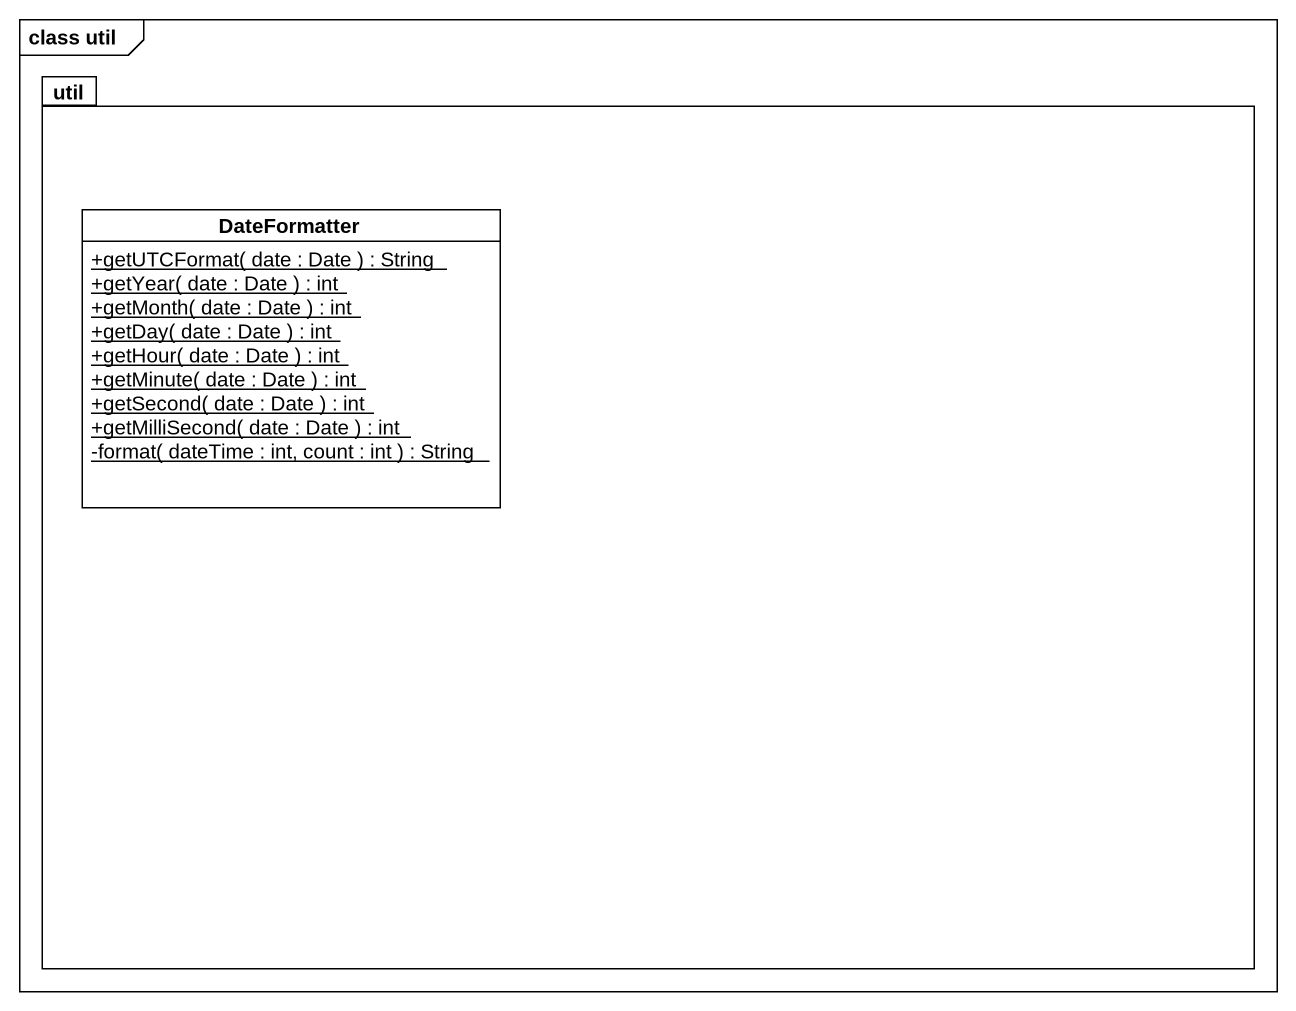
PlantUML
@startuml
mainframe class util
hide circle
hide empty members
skinparam classAttributeIconSize 0
package util {
  class DateFormatter {
    {static} +getUTCFormat( date : Date ) : String
    {static} +getYear( date : Date ) : int
    {static} +getMonth( date : Date ) : int
    {static} +getDay( date : Date ) : int
    {static} +getHour( date : Date ) : int
    {static} +getMinute( date : Date ) : int
    {static} +getSecond( date : Date ) : int
    {static} +getMilliSecond( date : Date ) : int
    {static} -format( dateTime : int, count : int ) : String
  }
}
@enduml
